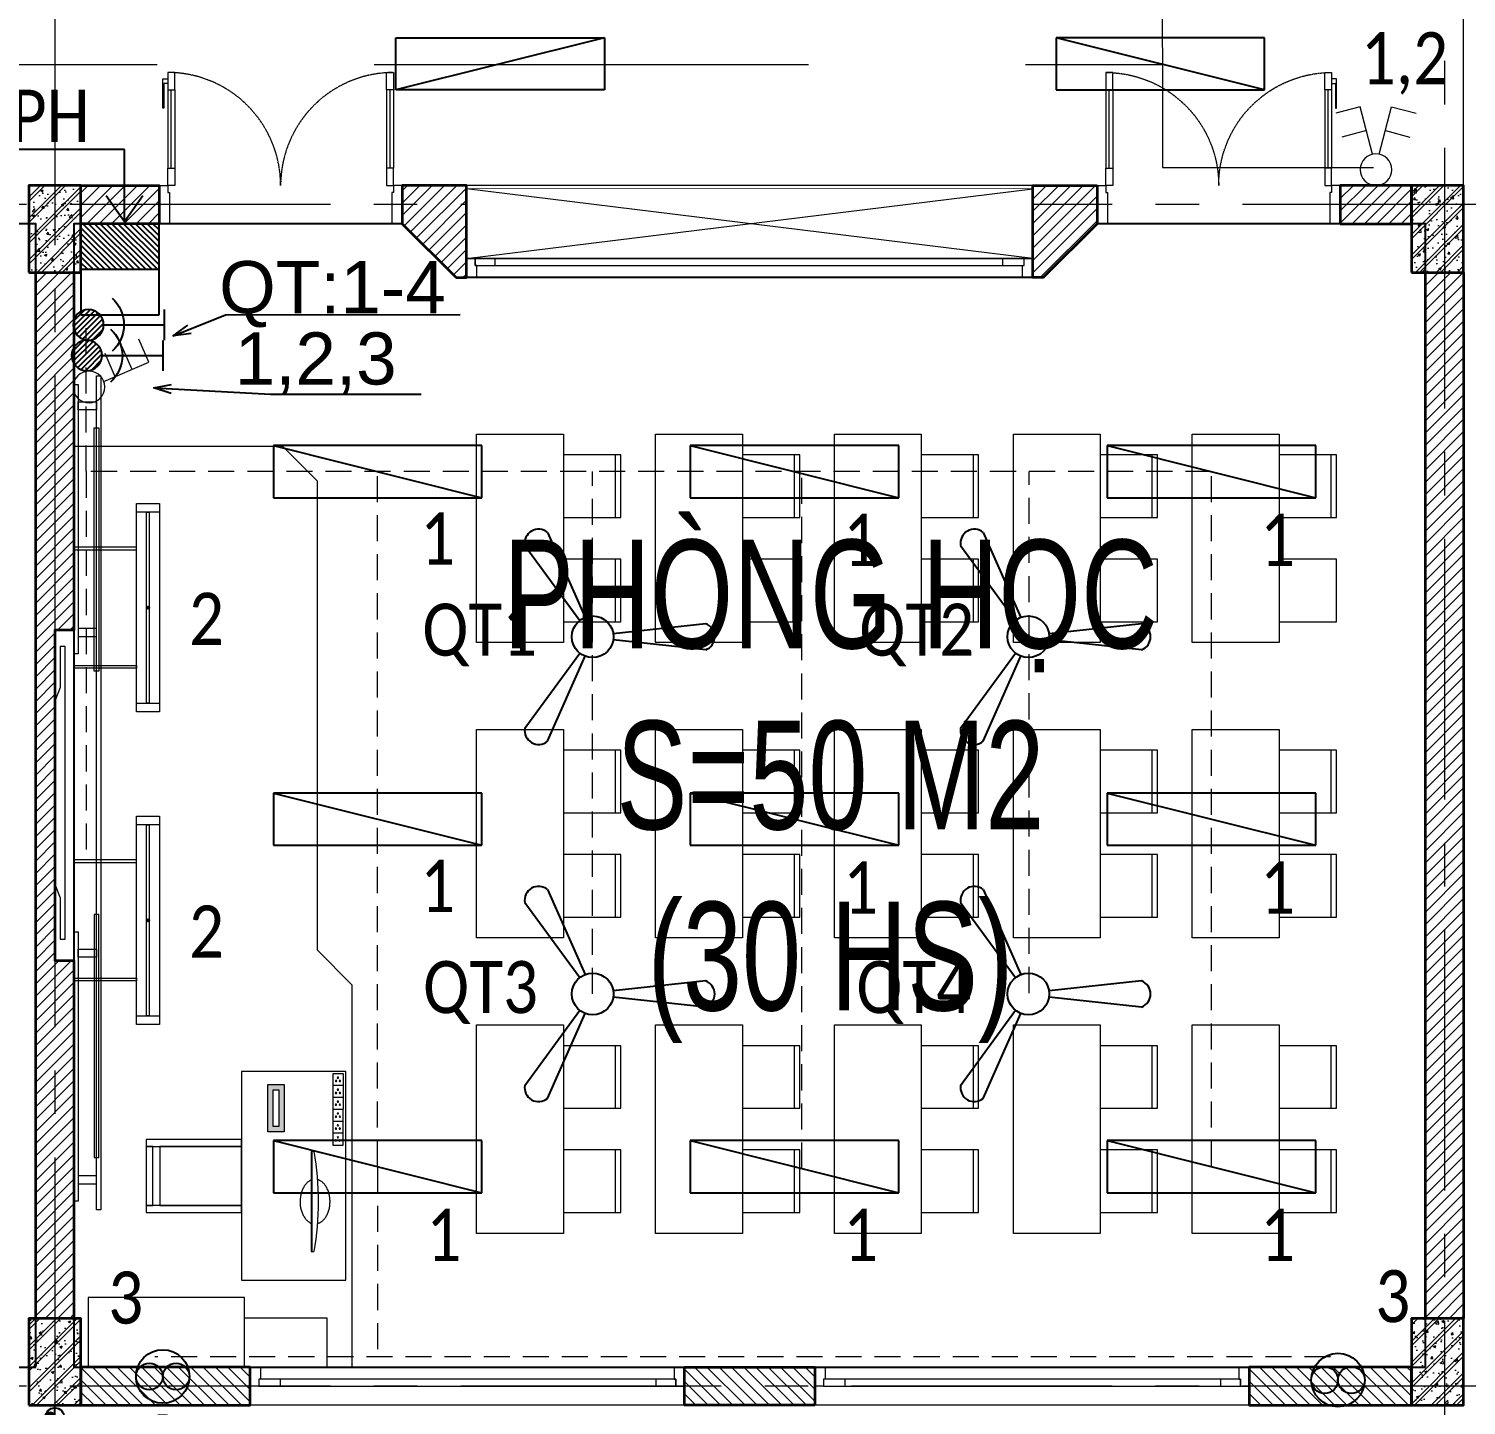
# Model space of a CAD drawing. Header units: millimetres. Extents: x 18326 to 214271, y -298828 to -198730.
# Drawn here: x 123197 to 131472, y -269490 to -261568 of the extents above; entities that cross this region are included whole.
import ezdxf
from ezdxf.enums import TextEntityAlignment as Align

# ---------------------------------------------------------------- set-up
doc = ezdxf.new("R2010")
doc.units = ezdxf.units.MM
doc.header["$LTSCALE"] = 20
doc.header["$MEASUREMENT"] = 0
for name, pattern in [('DASHED2', [0.375, 0.25, -0.125]), ('HIDDEN', [0.375, 0.25, -0.125]), ('xref LC GK$0$CENTER2', [1.125, 0.75, -0.125, 0.125, -0.125]), ('xref_mb.A4$0$2.Mat bang dien hinh$0$ACAD_ISO08W100', [36, 24, -3, 6, -3]), ('xref_mb.A4$0$HIDDEN', [0.375, 0.25, -0.125])]:
    doc.linetypes.add(name, pattern=pattern)
doc.layers.get('0').update_dxf_attribs({"lineweight": 0})
doc.layers.get('Defpoints').update_dxf_attribs({"color": 1, "lineweight": 25})
for name, color, linetype in [('!Cetech-TBD', 2, 'Continuous'), ('11TBDIEN', 6, 'Continuous'), ('CDC-E', 2, 'Continuous'), ('CDC-E-Equip', 2, 'Continuous'), ('CDC-E-Note', 3, 'Continuous'), ('CETECH-E-Switch', 2, 'Continuous'), ('CETECH-TBD', 2, 'Continuous'), ('NETDEP', 2, 'Continuous'), ('TBD', 2, 'Continuous'), ('TEXT', 7, 'Continuous'), ('xref_mb.A4$0$1.TH_TM', 5, 'xref_mb.A4$0$TM')]:
    doc.layers.add(name, color=color, linetype=linetype)
for name, color, linetype, lineweight in [('0.MAU XANH- DAY DIEN', 3, 'HIDDEN', 20), ('1.5 Thiết bị điện', 2, 'Continuous', 9), ('IBST-E-Chieu sang', 2, 'Continuous', 9), ('KV-Cay xanh', 78, 'Continuous', 5), ('KV-Dim', 14, 'Continuous', 9), ('KV-Text', 7, 'Continuous', 25), ('xref LC GK$0$KV-Net truc', 251, 'xref LC GK$0$CENTER2', 9), ('xref_mb.A4$0$1', 1, 'Continuous', 25), ('xref_mb.A4$0$KV-Cat be tong', 6, 'Continuous', 35), ('xref_mb.A4$0$KV-Cat tuong', 4, 'Continuous', 35), ('xref_mb.A4$0$KV-Cua', 34, 'Continuous', 13), ('xref_mb.A4$0$KV-Hatch', 179, 'Continuous', 5), ('xref_mb.A4$0$KV-Net thay 1', 9, 'Continuous', 20), ('xref_mb.A4$0$KV-Net thay 2', 8, 'Continuous', 13), ('xref_mb.A4$0$KV-Noi that', 35, 'Continuous', 9)]:
    doc.layers.add(name, color=color, linetype=linetype, lineweight=lineweight)
doc.styles.add('aa', font='vncc-sim.shx', dxfattribs={"width": 0.7})
doc.styles.add('AN - Arial', font='arial.ttf')
doc.styles.add('KT', font='vnsimli.shx', dxfattribs={"width": 0.72})
doc.styles.add('uv-abc', font='calibril.ttf', dxfattribs={"width": 0.85})
doc.styles.add('VN', font='arial.ttf', dxfattribs={"width": 0.7})
doc.styles.add('xref_mb.A4$0$TEXT LINE TYPE-UV ABC', font='uv-abc.shx')
doc.linetypes.add('xref_mb.A4$0$TM', pattern='A,16.5,-4,["M",xref_mb.A4$0$TEXT LINE TYPE-UV ABC,S=3,R=0,X=-1.3,Y=-1.3],-4', length=24.5)
doc.dimstyles.new('A2-1-140', dxfattribs={"dimscale": 100, "dimtxt": 3, "dimasz": 1.5, "dimexe": 0.7, "dimexo": 0, "dimgap": 0.5, "dimtad": 1, "dimdec": 0, "dimrnd": 50, "dimzin": 13, "dimdsep": 46, "dimtxsty": 'KT', "dimblk1": 'ARCHTICK', "dimblk2": 'ARCHTICK', "dimsah": 1, "dimcen": 0, "dimdle": 0.7, "dimclrd": 1, "dimclre": 1, "dimclrt": 3, "dimadec": 0, "dimazin": 0, "dimtfac": 1.222222, "dimtdec": 0, "dimtix": 1, "dimtmove": 2, "dimatfit": 3, "dimldrblk": 'ARCHTICK', "dimfxl": 5, "dimfxlon": 1, "dimtolj": 1, "dimtzin": 13, "dimarcsym": 0})
doc.dimstyles.new('Dim DHKK', dxfattribs={"dimscale": 100, "dimtxt": 2, "dimasz": 1, "dimexe": 1, "dimexo": 1, "dimgap": 0.7, "dimtad": 1, "dimtoh": 1, "dimdec": 0, "dimzin": 12, "dimdsep": 46, "dimtxsty": 'aa', "dimblk": 'ARCHTICK', "dimcen": 1, "dimdle": 1, "dimclrd": 7, "dimclre": 7, "dimclrt": 1, "dimadec": 0, "dimazin": 0, "dimtfac": 1, "dimtdec": 0, "dimtofl": 0, "dimtmove": 2, "dimatfit": 3, "dimldrblk": 'OPEN90', "dimfxl": 1, "dimfxlon": 1, "dimtolj": 1, "dimtzin": 12, "dimarcsym": 0})

# ---------------------------------------------------------------- blocks, each defined once
blk = doc.blocks.new('T3RQƯ')
at = {"layer": 'KV-Text', "color": 8, "insert": (79258.5, -40413.5), "char_height": 625, "width": 7837.778, "attachment_point": 1, "style": 'VN'}
blk.add_mtext('\\A1;\\pxqc;PHÒNG HỌC\\PS=50 M2 \\P(30 HS)', dxfattribs=at)
blk = doc.blocks.new('t3')
at = {"layer": 'KV-Text', "color": 8, "xscale": 0.003999999956183369, "yscale": 0.003999999956183369, "zscale": 0.003999999956183369}
blk.add_blockref('T3RQƯ', (7.351, 232.338), dxfattribs=at)
blk = doc.blocks.new('_ARCHTICK')
at = {"color": 8, "const_width": 0.15}
blk.add_lwpolyline([(-0.5, -0.5), (0.5, 0.5)], dxfattribs=at)
blk = doc.blocks.new('pa6')
at = {"layer": 'CDC-E'}
h = blk.add_hatch(dxfattribs=at)
h.set_pattern_fill('ANSI31', scale=5)
h.set_pattern_definition([(45, (0, 0), (-11.2253, 11.2253), [])])
h.paths.add_polyline_path([(150, 175), (-150, 175), (-150, 0), (150, 0)])
for p, q in [((-150, 350), (150, 350)), ((-150, 0), (-150, 350)), ((150, 350), (150, 0)), ((-150, 175), (150, 175)), ((150, 0), (-150, 0))]:
    blk.add_line(p, q, dxfattribs=at)
blk = doc.blocks.new('*X544')
at = {"color": 0}
for p, q in [((11475.3, 51568.3), (11556.7, 51649.7)), ((11478.7, 51598.1), (11526.9, 51646.3)), ((11480.5, 51546.9), (11578.1, 51644.5)), ((11490, 51530), (11595, 51635)), ((11503.1, 51516.5), (11608.5, 51621.9)), ((11519.6, 51506.5), (11618.5, 51605.4)), ((11540.3, 51500.6), (11624.4, 51584.7)), ((11568.4, 51502.3), (11622.7, 51556.6))]:
    blk.add_line(p, q, dxfattribs=at)
blk = doc.blocks.new('S14')
at = {"layer": '!Cetech-TBD'}
for p, q in [((-75, 375), (75, 375)), ((0, 75), (0, 375))]:
    blk.add_line(p, q, dxfattribs=at)
blk.add_circle((0, 0), 75, dxfattribs=at)
blk.add_arc((0, 0), 175, 41.81031, 138.18969, dxfattribs=at)
blk.add_blockref('*X544', (-11550, -51575), dxfattribs=at)
blk = doc.blocks.new('q1')
at = {"layer": 'TBD', "linetype": 'ByBlock'}
for p, q in [((-75, 650.6), (-17.7, 118.7)), ((75, 650.6), (17.7, 118.7)), ((-600.9, -260.3), (-111.6, -44)), ((-525.9, -390.3), (-93.9, -74.7)), ((525.9, -390.3), (93.9, -74.7)), ((600.9, -260.3), (111.6, -44))]:
    blk.add_line(p, q, dxfattribs=at)
blk.add_circle((0, 0), 120, dxfattribs=at)
for centre, start, end in [((0, 622.9), 20.30283, 159.69717), ((-539.4, -311.4), 140.30283, 279.69717), ((539.4, -311.4), 260.30283, 39.69717)]:
    blk.add_arc(centre, 80, start, end, dxfattribs=at)
blk = doc.blocks.new('DEN CHIEU BANGTAOTHEM')
for p, q in [((-829, -694), (-829, -509)), ((-829, -509), (-759, -509)), ((-829, -694), (-829, -509)), ((-829, -509), (840, -509)), ((-759, -509), (-759, -694)), ((770, -694), (770, -509)), ((770, -509), (840, -509)), ((840, -509), (840, -694)), ((840, -509), (840, -694)), ((-759, -591), (770, -591)), ((-759, -612), (-759, -591)), ((770, -612), (-759, -612)), ((770, -591), (770, -612)), ((-759, -694), (-829, -694)), ((840, -694), (-829, -694)), ((840, -694), (770, -694))]:
    blk.add_line(p, q)
at = {"elevation": 0}
for points in [[(-458, -9), (-458, -509), (-479, -509), (-479, -9)], [(469, -9), (469, -509), (490, -509), (490, -9)]]:
    blk.add_lwpolyline(points, close=True, dxfattribs=at)
at = {"layer": 'Defpoints'}
blk.add_circle((5, -602), 9.3, dxfattribs=at)
blk = doc.blocks.new('Cong tac 3 - 1 chieu')
blk.add_line((50.2, 55.5), (214, 221.5))
for points in [[(214, 221.5), (298.8, 136.6)], [(152.9, 159), (237.7, 74.1)], [(90.9, 97.3), (175.8, 12.4)]]:
    blk.add_lwpolyline(points)
blk.add_circle((0, 0), 74.9)
blk = doc.blocks.new('*U586')
at = {"rotation": 326.1050187196441}
blk.add_blockref('Cong tac 3 - 1 chieu', (0, 0), dxfattribs=at)
blk = doc.blocks.new('l57')
at = {"layer": '!Cetech-TBD'}
for p, q in [((-600, 150), (600, 150)), ((600, 150), (-600, -150)), ((-600, -150), (-600, 150)), ((600, 150), (600, -150)), ((600, -150), (-600, -150))]:
    blk.add_line(p, q, dxfattribs=at)
blk = doc.blocks.new('Cong tac 2 - 2 chieu')
for p, q in [((-15.8, 73.2), (-74.6, 298.8)), ((15.8, 73.2), (74.6, 298.8))]:
    blk.add_line(p, q)
for points in [[(-74.6, 298.8), (-190.5, 267.7)], [(74.6, 298.8), (190.5, 267.7)], [(-45.2, 186), (-161.1, 154.9)], [(45.2, 186), (161.1, 154.9)]]:
    blk.add_lwpolyline(points)
blk.add_circle((0, 0), 74.9)
blk = doc.blocks.new('*U587')
at = {"rotation": 214.5355579088519}
blk.add_blockref('Cong tac 2 - 2 chieu', (0, 0), dxfattribs=at)
blk = doc.blocks.new('QTRTUONG')
for centre, radius in [((-3.779, -2.918), 1.596), ((-3.779, -2.12), 0.798), ((-3.779, -3.716), 0.798)]:
    blk.add_circle(centre, radius)
blk = doc.blocks.new('quat gio1')
for p, q in [((228.6, 79.5), (327.3, 0)), ((228.6, 25.4), (228.6, 79.5)), ((114, 25.4), (114, -25.4)), ((114, 25.4), (228.6, 25.4)), ((114, -25.4), (228.6, -25.4)), ((228.6, -79.5), (327.3, 0)), ((228.6, -25.4), (228.6, -79.5))]:
    blk.add_line(p, q)
at = {"xscale": 89.50243443385698, "yscale": 89.50243443385698, "zscale": 89.50243443385698}
blk.add_blockref('QTRTUONG', (243, 261.2), dxfattribs=at)
blk = doc.blocks.new('xref LC GK$0$LC')
at = {"layer": 'xref LC GK$0$KV-Net truc', "color": 8, "ltscale": 100}
for points in [[(93000, -43483.6), (93000, -85478.5)], [(101000, -48923.6), (101000, -85478.5)], [(175586.7, -53750), (-10253.1, -53750)], [(175586.7, -60550), (38033.3, -60550)]]:
    blk.add_lwpolyline(points, dxfattribs=at)
blk = doc.blocks.new('xref_mb.A4$0$Module TX3')
at = {"layer": 'xref_mb.A4$0$KV-Hatch'}
h = blk.add_hatch(dxfattribs=at)
h.set_pattern_fill('ANSI31', color=8, scale=400)
h.set_pattern_definition([(45, (-131346.89, -70020.025), (-35.355339, 35.355339), [])])
h.paths.add_polyline_path([(110, -950), (110, -3010), (-110, -3010), (-110, 3010), (110, 3010), (110, 950), (0, 950), (0, -950)])
at = {"layer": 'xref_mb.A4$0$KV-Cat tuong', "color": 8}
blk.add_lwpolyline([(110, -950), (110, -3010), (-110, -3010), (-110, 3010), (110, 3010), (110, 950), (0, 950), (0, -950)], close=True, dxfattribs=at)
blk = doc.blocks.new('xref_mb.A4$0$A$Cb8bb0278')
at = {"color": 8}
blk.add_line((50, 155), (4750, 155), dxfattribs=at)
for points in [[(3242.5, 235), (3005, 235), (2927, 265), (1873, 265), (1795, 235), (1557.5, 235), (1557.5, 205), (3242.5, 205)], [(50, 155), (1600, 155), (1600, 130), (50, 130)], [(150, 25), (196, 25), (196, 130), (150, 130)], [(1500, 25), (1454, 25), (1454, 130), (1500, 130)], [(3200, 155), (4750, 155), (4750, 130), (3200, 130)], [(3300, 25), (3346, 25), (3346, 130), (3300, 130)], [(4650, 25), (4604, 25), (4604, 130), (4650, 130)], [(0, 25), (4800, 25), (4800, 0), (0, 0)], [(1700, 37.5), (300, 37.5), (300, 12.5), (1700, 12.5)], [(3100, 37.5), (4500, 37.5), (4500, 12.5), (3100, 12.5)]]:
    blk.add_lwpolyline(points, close=True, dxfattribs=at)
blk = doc.blocks.new('xref_mb.A4$0$ghe vi tinh giao vien')
at = {"color": 8}
for points in [[(-170, 0), (-170, 550), (-210, 550), (-210, 0)], [(170, 550), (-170, 550), (-170, 510), (170, 510)], [(210, 0), (210, 550), (170, 550), (170, 0)], [(170, 0), (170, 470), (-170, 470), (-170, 0)]]:
    blk.add_lwpolyline(points, close=True, dxfattribs=at)
blk = doc.blocks.new('xref_mb.A4$0$O cam HDMI')
at = {"layer": 'xref_mb.A4$0$KV-Noi that'}
h = blk.add_hatch(color=8, dxfattribs=at)
h.dxf.hatch_style = 1
h.paths.add_polyline_path([(-227, 108), (227, 108), (227, -47), (-227, -47)])
h.paths.add_polyline_path([(-176, 57), (176, 57), (176, 3), (-176, 3)], flags=16)
at = {"layer": 'xref_mb.A4$0$KV-Noi that', "color": 8}
for points in [[(-227, 108), (227, 108), (227, -47), (-227, -47)], [(-176, 57), (176, 57), (176, 3), (-176, 3)]]:
    blk.add_lwpolyline(points, close=True, dxfattribs=at)
blk = doc.blocks.new('xref_mb.A4$0$o dien 6d')
at = {"layer": 'xref_mb.A4$0$KV-Noi that', "color": 8}
for p, q in [((5842817.9, -64279), (5842817.9, -64329.4)), ((5842875.1, -64279), (5842875.1, -64329.4)), ((5842932.2, -64279), (5842932.2, -64329.4)), ((5842989.3, -64279), (5842989.3, -64329.4)), ((5843046.4, -64279), (5843046.4, -64329.4)), ((5843103.6, -64279), (5843103.6, -64329.4))]:
    blk.add_line(p, q, dxfattribs=at)
blk.add_lwpolyline([(5843103.6, -64279), (5843103.6, -64329.4), (5842760.8, -64329.4), (5842760.8, -64279)], close=True, dxfattribs=at)
for centre in [(5842783.2, -64295.7), (5842783.2, -64314.3), (5842798.6, -64305), (5842840.3, -64295.7), (5842840.3, -64314.3), (5842855.7, -64305), (5842897.4, -64295.7), (5842897.4, -64314.3), (5842912.8, -64305), (5842954.6, -64295.7), (5842954.6, -64314.3), (5842970, -64305), (5843011.7, -64295.7), (5843011.7, -64314.3), (5843027.1, -64305), (5843068.8, -64295.7), (5843068.8, -64314.3), (5843084.2, -64305)]:
    blk.add_ellipse(centre, major_axis=(3.23, 0), ratio=1, dxfattribs=at)
blk = doc.blocks.new('xref_mb.A4$0$PC')
at = {"color": 8}
for p, q in [((1897492.7, 244493.3, 0), (1897492.7, 245069.3, 0)), ((1897492.7, 245069.3, 0), (1897504.7, 245069.3, 0)), ((1897496.3, 244493.3, 0), (1897496.3, 245069.3, 0)), ((1897496.3, 245069.3, 0), (1897508.3, 245069.3, 0)), ((1897504.7, 244493.3, 0), (1897492.7, 244493.3, 0)), ((1897508.3, 244493.3, 0), (1897496.3, 244493.3, 0))]:
    blk.add_line(p, q, dxfattribs=at)
blk.add_arc((1895792.3, 244781.3, 0), 1740, 350.47272, 9.52728, dxfattribs=at)
for points, knots in [([(1897496.3, 244655.9, 0), (1897492.8, 244657, 0), (1897489.3, 244658.5, 0), (1897480.9, 244662.9, 0), (1897476.1, 244666.2, 0), (1897466.8, 244674.1, 0), (1897462.4, 244678.8, 0), (1897454.2, 244689.3, 0), (1897450.4, 244695.1, 0), (1897443.6, 244707.8, 0), (1897440.6, 244714.6, 0), (1897435.4, 244729.1, 0), (1897433.3, 244736.7, 0), (1897430.2, 244752.3, 0), (1897429.1, 244760.4, 0), (1897428, 244776.7, 0), (1897427.9, 244784.9, 0), (1897429, 244801.2, 0), (1897430, 244809.3, 0), (1897433.1, 244824.9, 0), (1897435.2, 244832.6, 0), (1897440.2, 244847.1, 0), (1897443.2, 244853.9, 0), (1897450, 244866.7, 0), (1897453.8, 244872.6, 0), (1897461.9, 244883.2, 0), (1897466.3, 244887.9, 0), (1897475.5, 244895.9, 0), (1897480.4, 244899.2, 0), (1897488.9, 244903.8, 0), (1897492.6, 244905.4, 0), (1897496.3, 244906.6, 0)], [0.220469, 0.220469, 0.220469, 0.220469, 0.351176, 0.351176, 0.538257, 0.538257, 0.725338, 0.725338, 0.912419, 0.912419, 1.099499, 1.099499, 1.28658, 1.28658, 1.473661, 1.473661, 1.660742, 1.660742, 1.847823, 1.847823, 2.034903, 2.034903, 2.221984, 2.221984, 2.409065, 2.409065, 2.596146, 2.596146, 2.783226, 2.783226, 2.921123, 2.921123, 2.921123, 2.921123]), ([(1897527.7, 244907.9, 0), (1897528.8, 244907.7, 0), (1897529.8, 244907.4, 0), (1897536, 244905.6, 0), (1897541, 244903.4, 0), (1897550.7, 244897.6, 0), (1897555.5, 244894, 0), (1897564.6, 244885.5, 0), (1897568.9, 244880.6, 0), (1897576.8, 244869.7, 0), (1897580.5, 244863.6, 0), (1897587, 244850.5, 0), (1897589.8, 244843.5, 0), (1897594.6, 244828.7, 0), (1897596.4, 244821, 0), (1897599.2, 244805.2, 0), (1897600.1, 244797.1, 0), (1897600.7, 244780.7, 0), (1897600.5, 244772.5, 0), (1897599.1, 244756.3, 0), (1897597.8, 244748.3, 0), (1897594.3, 244732.8, 0), (1897592, 244725.3, 0), (1897586.6, 244711.1, 0), (1897583.4, 244704.4, 0), (1897576.4, 244692.1, 0), (1897572.4, 244686.5, 0), (1897564, 244676.4, 0), (1897559.5, 244672, 0), (1897550.1, 244664.5, 0), (1897545.3, 244661.4, 0), (1897536.1, 244657.1, 0), (1897531.9, 244655.6, 0), (1897527.7, 244654.6, 0)], [3.30523, 3.30523, 3.30523, 3.30523, 3.344469, 3.344469, 3.531549, 3.531549, 3.71863, 3.71863, 3.905711, 3.905711, 4.092792, 4.092792, 4.279873, 4.279873, 4.466953, 4.466953, 4.654034, 4.654034, 4.841115, 4.841115, 5.028196, 5.028196, 5.215276, 5.215276, 5.402357, 5.402357, 5.589438, 5.589438, 5.776519, 5.776519, 5.963599, 5.963599, 6.119548, 6.119548, 6.119548, 6.119548])]:
    blk.add_open_spline(points, degree=3, knots=knots, dxfattribs=at)
blk = doc.blocks.new('xref_mb.A4$0$Module noi that PLH1')
at = {"color": 8}
for p, q in [((3102.9, 4874.2), (3102.9, 5234.2)), ((4132.9, 4874.2), (4132.9, 5234.2)), ((5162.9, 4874.2), (5162.9, 5234.2)), ((6192.9, 4874.2), (6192.9, 5234.2)), ((7222.9, 4874.2), (7222.9, 5234.2)), ((3102.9, 4274.2), (3102.9, 4634.2)), ((4132.9, 4274.2), (4132.9, 4634.2)), ((5162.9, 4274.2), (5162.9, 4634.2)), ((3102.9, 3174.2), (3102.9, 3534.2)), ((4132.9, 3174.2), (4132.9, 3534.2)), ((5162.9, 3174.2), (5162.9, 3534.2)), ((6192.9, 3174.2), (6192.9, 3534.2)), ((7222.9, 3174.2), (7222.9, 3534.2)), ((3102.9, 2574.2), (3102.9, 2934.2)), ((4132.9, 2574.2), (4132.9, 2934.2)), ((5162.9, 2574.2), (5162.9, 2934.2)), ((6192.9, 2574.2), (6192.9, 2934.2)), ((7222.9, 2574.2), (7222.9, 2934.2)), ((3102.9, 1474.2), (3102.9, 1834.2)), ((4132.9, 1474.2), (4132.9, 1834.2)), ((5162.9, 1474.2), (5162.9, 1834.2)), ((6192.9, 1474.2), (6192.9, 1834.2)), ((7222.9, 1474.2), (7222.9, 1834.2)), ((3102.9, 874.2), (3102.9, 1234.2)), ((4132.9, 874.2), (4132.9, 1234.2)), ((5162.9, 874.2), (5162.9, 1234.2)), ((6192.9, 874.2), (6192.9, 1234.2)), ((7222.9, 874.2), (7222.9, 1234.2))]:
    blk.add_line(p, q, dxfattribs=at)
for points in [[(2245, 6765), (5505, 6765), (5505, 6365), (2245, 6365)], [(2302.9, 5354.2), (2802.9, 5354.2), (2802.9, 4154.2), (2302.9, 4154.2)], [(3332.9, 5354.2), (3832.9, 5354.2), (3832.9, 4154.2), (3332.9, 4154.2)], [(4362.9, 5354.2), (4862.9, 5354.2), (4862.9, 4154.2), (4362.9, 4154.2)], [(5392.9, 5354.2), (5892.9, 5354.2), (5892.9, 4154.2), (5392.9, 4154.2)], [(6422.9, 5354.2), (6922.9, 5354.2), (6922.9, 4154.2), (6422.9, 4154.2)], [(2802.9, 4874.2), (3132.9, 4874.2), (3132.9, 5234.2), (2802.9, 5234.2)], [(3832.9, 4874.2), (4162.9, 4874.2), (4162.9, 5234.2), (3832.9, 5234.2)], [(4862.9, 4874.2), (5192.9, 4874.2), (5192.9, 5234.2), (4862.9, 5234.2)], [(5892.9, 4874.2), (6222.9, 4874.2), (6222.9, 5234.2), (5892.9, 5234.2)], [(6922.9, 4874.2), (7252.9, 4874.2), (7252.9, 5234.2), (6922.9, 5234.2)], [(2802.9, 4274.2), (3132.9, 4274.2), (3132.9, 4634.2), (2802.9, 4634.2)], [(3832.9, 4274.2), (4162.9, 4274.2), (4162.9, 4634.2), (3832.9, 4634.2)], [(4862.9, 4274.2), (5192.9, 4274.2), (5192.9, 4634.2), (4862.9, 4634.2)], [(5892.9, 4274.2), (6222.9, 4274.2), (6222.9, 4634.2), (5892.9, 4634.2)], [(6922.9, 4274.2), (7252.9, 4274.2), (7252.9, 4634.2), (6922.9, 4634.2)], [(2302.9, 3654.2), (2802.9, 3654.2), (2802.9, 2454.2), (2302.9, 2454.2)], [(3332.9, 3654.2), (3832.9, 3654.2), (3832.9, 2454.2), (3332.9, 2454.2)], [(4362.9, 3654.2), (4862.9, 3654.2), (4862.9, 2454.2), (4362.9, 2454.2)], [(5392.9, 3654.2), (5892.9, 3654.2), (5892.9, 2454.2), (5392.9, 2454.2)], [(6422.9, 3654.2), (6922.9, 3654.2), (6922.9, 2454.2), (6422.9, 2454.2)], [(2802.9, 3174.2), (3132.9, 3174.2), (3132.9, 3534.2), (2802.9, 3534.2)], [(3832.9, 3174.2), (4162.9, 3174.2), (4162.9, 3534.2), (3832.9, 3534.2)], [(4862.9, 3174.2), (5192.9, 3174.2), (5192.9, 3534.2), (4862.9, 3534.2)], [(5892.9, 3174.2), (6222.9, 3174.2), (6222.9, 3534.2), (5892.9, 3534.2)], [(6922.9, 3174.2), (7252.9, 3174.2), (7252.9, 3534.2), (6922.9, 3534.2)], [(2802.9, 2574.2), (3132.9, 2574.2), (3132.9, 2934.2), (2802.9, 2934.2)], [(3832.9, 2574.2), (4162.9, 2574.2), (4162.9, 2934.2), (3832.9, 2934.2)], [(4862.9, 2574.2), (5192.9, 2574.2), (5192.9, 2934.2), (4862.9, 2934.2)], [(5892.9, 2574.2), (6222.9, 2574.2), (6222.9, 2934.2), (5892.9, 2934.2)], [(6922.9, 2574.2), (7252.9, 2574.2), (7252.9, 2934.2), (6922.9, 2934.2)], [(2302.9, 1954.2), (2802.9, 1954.2), (2802.9, 754.2), (2302.9, 754.2)], [(3332.9, 1954.2), (3832.9, 1954.2), (3832.9, 754.2), (3332.9, 754.2)], [(4362.9, 1954.2), (4862.9, 1954.2), (4862.9, 754.2), (4362.9, 754.2)], [(5392.9, 1954.2), (5892.9, 1954.2), (5892.9, 754.2), (5392.9, 754.2)], [(6422.9, 1954.2), (6922.9, 1954.2), (6922.9, 754.2), (6422.9, 754.2)], [(2802.9, 1474.2), (3132.9, 1474.2), (3132.9, 1834.2), (2802.9, 1834.2)], [(3832.9, 1474.2), (4162.9, 1474.2), (4162.9, 1834.2), (3832.9, 1834.2)], [(4862.9, 1474.2), (5192.9, 1474.2), (5192.9, 1834.2), (4862.9, 1834.2)], [(5892.9, 1474.2), (6222.9, 1474.2), (6222.9, 1834.2), (5892.9, 1834.2)], [(6922.9, 1474.2), (7252.9, 1474.2), (7252.9, 1834.2), (6922.9, 1834.2)], [(2802.9, 874.2), (3132.9, 874.2), (3132.9, 1234.2), (2802.9, 1234.2)], [(3832.9, 874.2), (4162.9, 874.2), (4162.9, 1234.2), (3832.9, 1234.2)], [(4862.9, 874.2), (5192.9, 874.2), (5192.9, 1234.2), (4862.9, 1234.2)], [(5892.9, 874.2), (6222.9, 874.2), (6222.9, 1234.2), (5892.9, 1234.2)], [(6922.9, 874.2), (7252.9, 874.2), (7252.9, 1234.2), (6922.9, 1234.2)]]:
    blk.add_lwpolyline(points, close=True, dxfattribs=at)
at = {"layer": 'Defpoints', "color": 8}
blk.add_lwpolyline([(7765, -15), (7765, 6565), (5875, 6565), (5565, 6255), (2185, 6255), (1875, 6565), (-15, 6565), (-15, -15)], close=True, dxfattribs=at)
at = {"layer": 'xref_mb.A4$0$KV-Noi that', "color": 8}
for points in [[(-15, -15), (-15, 5285), (1185, 5285), (1385, 5085), (1385, 2385), (1585, 2185), (1585, -15)], [(950, 1685), (950, 485), (1550, 485), (1550, 1685)], [(967.4, 385), (67.4, 385), (67.4, -15), (967.4, -15)], [(967.4, 268), (1440.6, 268), (1440.6, -15), (967.4, -15)]]:
    blk.add_lwpolyline(points, close=True, dxfattribs=at)
at = {"color": 8, "rotation": 90}
blk.add_blockref('xref_mb.A4$0$A$Cb8bb0278', (140, 890), dxfattribs=at)
at = {"color": 8}
for name, p, xscale, yscale, zscale, rotation in [('xref_mb.A4$0$o dien 6d', (60152.8, -7010230.6), -1.200000000000005, 1.200000000000005, 1.200000000000002, 269.8486810506511), ('xref_mb.A4$0$O cam HDMI', (1129.7, 1474.2), 0.6000000000000029, 0.6000000000000029, 0.6000000000000029, 270)]:
    blk.add_blockref(name, p, dxfattribs=dict(at, xscale=xscale, yscale=yscale, zscale=zscale, rotation=rotation))
at = {"layer": 'xref_mb.A4$0$KV-Noi that', "color": 8, "rotation": 90}
blk.add_blockref('xref_mb.A4$0$ghe vi tinh giao vien', (950, 1085), dxfattribs=at)
at = {"layer": 'xref_mb.A4$0$KV-Noi that', "color": 8, "xscale": -1, "rotation": 180}
blk.add_blockref('xref_mb.A4$0$PC', (-1896141.3, 245718.2, 0), dxfattribs=at)
at = {"color": 8}
blk.add_wipeout([(2245, 6765), (2245, 6365), (5505, 6365), (5505, 6765)], dxfattribs=at)
for p, q in [((2245, 6365), (5505, 6765)), ((5505, 6365), (2245, 6765))]:
    blk.add_line(p, q, dxfattribs=at)
blk = doc.blocks.new('xref_mb.A4$0$cot30x50')
at = {"layer": 'xref_mb.A4$0$KV-Hatch'}
h = blk.add_hatch(dxfattribs=at)
h.set_pattern_fill('CHAU-01', color=8, scale=20, pattern_type=2)
h.set_pattern_definition([(50, (-921627.36, 59861.05), (143.45204, -12.55043), [15, -165]), (355, (-921627.36, 59861.05), (-27.75027, 150.43843), [12, -132]), (100.4514, (-921615.4, 59860.01), (115.70188, 137.88791), [12.74804, -140.22842]), (46.1842, (-921627.36, 59901.05), (213.44821, -33.1038), [22.5, -247.5]), (96.6356, (-921609.57, 59898.3), (186.93254, 194.82357), [19.12206, -210.3426]), (351.1842, (-921627.36, 59901.05), (186.9324, 194.82372), [18, -198]), (21, (-921607.36, 59891.05), (119.38141, -80.52378), [15, -165]), (326, (-921607.36, 59891.05), (48.66307, 145.03001), [12, -132]), (71.4514, (-921597.41, 59884.34), (168.04453, 64.5061), [12.74804, -140.22842]), (37.5, (-921627.36, 59861.054), (2.431971, 66.57877), [0, -130.4, 0, -134, 0, -132.5]), (7.5, (-921627.36, 59861.054), (52.613907, 78.882342), [0, -76.4, 0, -127.4, 0, -50.5]), (327.5, (-921671.96, 59861.054), (106.764487, -4.510974), [0, -50, 0, -156, 0, -207]), (317.5, (-921691.96, 59861.05), (116.637234, 20.020996), [0, -65, 0, -103.6, 0, -147]), (45, (-921627.36, 59861.054), (-60.104076, 60.104076), []), (45, (-921627.36, 59885.554), (-60.104076, 60.104076), [])])
h.paths.add_polyline_path([(-778331.6, 133391.1), (-778631.6, 133391.1), (-778631.6, 132891.1), (-778331.6, 132891.1)])
at = {"layer": 'xref_mb.A4$0$KV-Cat be tong', "color": 8}
blk.add_lwpolyline([(-778631.6, 132891.1), (-778331.6, 132891.1), (-778331.6, 133391.1), (-778631.6, 133391.1)], close=True, dxfattribs=at)
blk = doc.blocks.new('xref_mb.A4$0$DVCT3')
at = {"color": 8}
for p in [(1377387.9, -176209.6), (1385347.9, -176209.6), (1377387.9, -182729.6), (1385347.9, -182729.6)]:
    blk.add_blockref('xref_mb.A4$0$cot30x50', p, dxfattribs=at)
blk = doc.blocks.new('xref_mb.A4$0$od')
at = {"ltscale": 10}
h = blk.add_hatch(dxfattribs=at)
h.set_pattern_fill('ANSI31', color=8, scale=0.5, style=0)
h.set_pattern_definition([(45, (-2211.68692, 549.289586), (-0.0441941738, 0.0441941738), [])])
h.paths.add_polyline_path([(-0.625, 0, -0.414214), (0, 0.625), (0, 0)])
h.paths.add_polyline_path([(0, -0.625, -0.414214), (-0.625, 0), (0, 0, 1)])
h.paths.add_polyline_path([(0, 0), (0, 0.625, -1)])
at = {"color": 8, "linetype": 'xref_mb.A4$0$2.Mat bang dien hinh$0$ACAD_ISO08W100', "ltscale": 0.02}
for p, q in [((-0.875, 0), (0.875, 0)), ((0, 0.875), (0, -0.875))]:
    blk.add_line(p, q, dxfattribs=at)
at = {"color": 8, "linetype": 'Continuous', "ltscale": 10}
blk.add_circle((0, 0), 0.625, dxfattribs=at)
for centre, start, end in [((0, -0.312), 90, 270), ((0, 0.312), 270, 90)]:
    blk.add_arc(centre, 0.312, start, end, dxfattribs=at)
blk = doc.blocks.new('xref_mb.A4$0$TNM')
at = {"layer": 'xref_mb.A4$0$1.TH_TM', "color": 8, "lineweight": 40, "ltscale": 0.25, "xscale": 86.40000000209601, "yscale": 86.40000000209601, "zscale": 86.40000000209601, "rotation": 90}
blk.add_blockref('xref_mb.A4$0$od', (80550, 12620.8), dxfattribs=at)
blk = doc.blocks.new('*U332')
at = {"color": 8, "linetype": 'Continuous'}
for p, q in [((70, 100), (70, 550)), ((1330, 100), (1330, 550))]:
    blk.add_line(p, q, dxfattribs=at)
at = {"color": 8}
for p, q in [((90, 550), (90, 100)), ((1310, 550), (1310, 100))]:
    blk.add_line(p, q, dxfattribs=at)
for points in [[(21.7, 444.5), (21.7, 614.1), (50, 614.1), (50, 585.9), (27.4, 585.9), (27.4, 444.5)], [(0, 0), (50, 0), (50, -40), (60, -40), (60, -220), (0, -220)], [(1400, 0), (1350, 0), (1350, -40), (1340, -40), (1340, -220), (1400, -220)]]:
    blk.add_lwpolyline(points, close=True, dxfattribs=at)
for points in [[(50, 550), (90, 550), (90, 650), (50, 650), (50, 550)], [(1350, 550), (1310, 550), (1310, 650), (1350, 650), (1350, 550)], [(50, 552.9), (50, 100)], [(1350, 552.9), (1350, 100)], [(50, 100), (90, 100), (90, 0), (50, 0), (50, 100)], [(1350, 100), (1310, 100), (1310, 0), (1350, 0), (1350, 100)]]:
    blk.add_lwpolyline(points, dxfattribs=at)
at = {"color": 8, "linetype": 'xref_mb.A4$0$HIDDEN', "ltscale": 0.2}
for points in [[(700, 0, 0.414214), (50, 650, 0.414214)], [(700, 0, -0.414214), (1350, 650, -0.414214)]]:
    blk.add_lwpolyline(points, format="xyb", dxfattribs=at)
blk = doc.blocks.new('*U345')
at = {"color": 8, "linetype": 'Continuous'}
for p, q in [((-110, 2000), (-110, -1140)), ((-220, 1885), (-220, -1035)), ((-180, -1035), (-180, 1885)), ((-220, -1200), (-110, -1200))]:
    blk.add_line(p, q, dxfattribs=at)
at = {"color": 8}
for points in [[(-220, 2060), (-110, 2060), (-110, 2000), (-110, 2000), (-110, 2000), (-180, 2000), (-180, 2010), (-220, 2010)], [(-220, -1200), (-110, -1200), (-110, -1140), (-110, -1140), (-110, -1140), (-180, -1140), (-180, -1150), (-220, -1150)]]:
    blk.add_lwpolyline(points, close=True, dxfattribs=at)
at = {"color": 8, "linetype": 'Continuous'}
for points in [[(-180, 2010), (-220, 2010), (-220, 1885), (-180, 1885)], [(-180, -1035), (-220, -1035), (-220, -1150), (-180, -1150)]]:
    blk.add_lwpolyline(points, close=True, dxfattribs=at)
blk = doc.blocks.new('*U347')
at = {"layer": 'xref_mb.A4$0$KV-Hatch'}
h = blk.add_hatch(dxfattribs=at)
h.set_pattern_fill('ANSI31', color=8, scale=400, angle=180)
h.paths.add_polyline_path([(4220, 7849), (3810, 7849), (3810, 7629), (4220, 7629)])
h.paths.add_polyline_path([(11020, 7849), (11470, 7849), (11470, 7629), (11020, 7629)])
h.paths.add_polyline_path([(5620, 7629), (5620, 7849), (5930, 8159), (5990, 8159), (5990, 7629)])
h.paths.add_polyline_path([(9310, 8159), (9250, 8159), (9250, 7629), (9620, 7629), (9620, 7849)])
at = {"layer": 'xref_mb.A4$0$KV-Cat tuong', "color": 8}
for points in [[(5620, 7629), (5620, 7849), (5930, 8159), (5990, 8159), (5990, 7629)], [(9310, 8159), (9250, 8159), (9250, 7629), (9620, 7629), (9620, 7849)], [(4220, 7849), (3810, 7849), (3810, 7629), (4220, 7629)], [(11020, 7849), (11470, 7849), (11470, 7629), (11020, 7629)]]:
    blk.add_lwpolyline(points, close=True, dxfattribs=at)
at = {"layer": 'xref_mb.A4$0$KV-Noi that', "color": 8}
blk.add_lwpolyline([(9250, 8049), (5990, 8049), (5990, 7629), (9250, 7629)], close=True, dxfattribs=at)
at = {"layer": 'xref_mb.A4$0$KV-Cua', "color": 8}
for name, p, rotation in [('*U345', (8050, 8269), 90.00000000000001), ('*U332', (11020, 7629), 180)]:
    blk.add_blockref(name, p, dxfattribs=dict(at, rotation=rotation))
at = {"layer": 'xref_mb.A4$0$KV-Cua', "color": 8, "xscale": -1, "rotation": 180}
blk.add_blockref('*U332', (4220, 7629), dxfattribs=at)
blk = doc.blocks.new('*U329')
at = {"color": 8, "linetype": 'Continuous'}
for p, q in [((-110, 1240), (-110, -1140)), ((-220, 1125), (-220, -1035)), ((-180, -1035), (-180, 1125)), ((-220, -1200), (-110, -1200))]:
    blk.add_line(p, q, dxfattribs=at)
at = {"color": 8}
for points in [[(-220, 1300), (-110, 1300), (-110, 1240), (-110, 1240), (-110, 1240), (-180, 1240), (-180, 1250), (-220, 1250)], [(-220, -1200), (-110, -1200), (-110, -1140), (-110, -1140), (-110, -1140), (-180, -1140), (-180, -1150), (-220, -1150)]]:
    blk.add_lwpolyline(points, close=True, dxfattribs=at)
at = {"color": 8, "linetype": 'Continuous'}
for points in [[(-180, 1250), (-220, 1250), (-220, 1125), (-180, 1125)], [(-180, -1035), (-220, -1035), (-220, -1150), (-180, -1150)]]:
    blk.add_lwpolyline(points, close=True, dxfattribs=at)
blk = doc.blocks.new('xref_mb.A4$0$A$C17b2c87b')
at = {"layer": 'xref_mb.A4$0$KV-Hatch'}
h = blk.add_hatch(dxfattribs=at)
h.set_pattern_fill('ANSI31', color=8, scale=400)
h.set_pattern_definition([(45, (-75346.89, -66620.025), (-35.35534, 35.35534), [])])
h.paths.add_polyline_path([(3625, -110), (4375, -110), (4375, 110), (3625, 110)])
h.paths.add_polyline_path([(6875, 110), (7850, 110), (7850, -110), (6875, -110)])
h.paths.add_polyline_path([(190, 110), (1125, 110), (1125, -110), (190, -110)])
at = {"layer": 'xref_mb.A4$0$KV-Cat tuong', "color": 8}
for points in [[(190, 110), (1125, 110), (1125, -110), (190, -110)], [(3625, -110), (4375, -110), (4375, 110), (3625, 110)], [(6875, 110), (7850, 110), (7850, -110), (6875, -110)]]:
    blk.add_lwpolyline(points, close=True, dxfattribs=at)
at = {"layer": 'xref_mb.A4$0$KV-Net thay 2', "color": 8}
for p, q in [((1125, -110), (3625, -110)), ((4375, -110), (6875, -110))]:
    blk.add_line(p, q, dxfattribs=at)
at = {"layer": 'xref_mb.A4$0$KV-Cua', "color": 8, "xscale": -1, "rotation": 270}
for p in [(2325, 220), (5575, 220)]:
    blk.add_blockref('*U329', p, dxfattribs=at)

msp = doc.modelspace()

# ---------------------------------------------------------------- linework, layer by layer
at = {"layer": '0.MAU XANH- DAY DIEN', "linetype": 'DASHED2', "ltscale": 500}
for points in [[(129711.4, -260390), (129723, -261772.9), (129723, -262366.3), (130937.9, -262366.3)], [(76435.3, -261772.9), (129723, -261772.9)]]:
    msp.add_lwpolyline(points, dxfattribs=at)
at = {"layer": '0.MAU XANH- DAY DIEN', "linetype": 'DASHED2', "ltscale": 30}
for points in [[(130005.2, -268117.1), (130005.2, -264117.1), (123527, -264117.1), (123527, -263264.9)], [(123527, -264117.1), (123527, -266351.1)], [(125205.2, -268117.1), (125205.2, -264117.1)], [(126443, -267123.1), (126443, -264117.1)], [(127647.8, -268127.8), (127647.9, -264127.8)], [(128956.2, -267117.6), (128956.2, -264117.1)], [(125205.2, -268117.1), (125205.2, -269212.3)], [(130690.9, -269212.3), (123921.9, -269212.3)]]:
    msp.add_lwpolyline(points, dxfattribs=at)
at = {"layer": 'xref_mb.A4$0$KV-Net thay 1', "color": 8}
msp.add_lwpolyline([(131456.9, -262470), (131456.9, -259470), (118836.9, -259470)], dxfattribs=at)

# ---------------------------------------------------------------- block references
at = {"yscale": 0.9999811998533592, "zscale": 0.9999811998533592}
for p, xscale in [((125910.5, -261770), 0.9999811998533592), ((125205.2, -264117.1), -0.9999811998533592), ((127605.2, -264117.1), -0.9999811998533592), ((130005.2, -264117.1), -0.9999811998533592), ((125205.2, -266117.1), -0.9999811998533592), ((127605.2, -266117.1), -0.9999811998533592), ((130005.2, -266117.1), -0.9999811998533592), ((125205.2, -268117.1), -0.9999811998533592), ((127605.2, -268117.1), -0.9999811998533592), ((130005.2, -268117.1), -0.9999811998533592)]:
    msp.add_blockref('l57', p, dxfattribs=dict(at, xscale=xscale))
at = {"xscale": -0.9999811998533592, "yscale": 0.9999811998533592, "zscale": 0.9999811998533592, "rotation": 180}
msp.add_blockref('l57', (129711.4, -261770), dxfattribs=at)
at = {"layer": '1.5 Thiết bị điện', "xscale": 0.7190646153845159, "yscale": 0.7190646153845159, "zscale": 0.7190646153845159, "rotation": 90.00000000000001}
for p in [(123450.4, -264903.5), (123450.4, -266703.5)]:
    msp.add_blockref('DEN CHIEU BANGTAOTHEM', p, dxfattribs=at)
at = {"layer": '11TBDIEN', "xscale": 1.077473759559631, "yscale": 1.077473759559631, "zscale": 1.077473759559631, "rotation": 270}
for p in [(123968.2, -269427.1), (130733.5, -269447.7)]:
    msp.add_blockref('quat gio1', p, dxfattribs=at)
at = {"layer": 'CDC-E-Equip', "xscale": -1.5, "yscale": 1.5, "zscale": 1.5, "rotation": 180}
msp.add_blockref('pa6', (123721.9, -262690), dxfattribs=at)
at = {"layer": 'CETECH-E-Switch', "ltscale": 30, "rotation": 269.9189953787706}
for p, xscale, yscale, zscale in [((123540.3, -263271.7), -1.170150617869477, 1.170150617869477, 1.170150617869477), ((123531.1, -263448.6), -1.170150617869478, 1.170150617869478, 1.170150617869478)]:
    msp.add_blockref('S14', p, dxfattribs=dict(at, xscale=xscale, yscale=yscale, zscale=zscale))
at = {"layer": 'CETECH-TBD', "ltscale": 1000, "rotation": 270}
for p in [(126443, -265067.4), (128951.5, -265067.4), (126443, -267123.1), (128951.5, -267123.1)]:
    msp.add_blockref('q1', p, dxfattribs=at)
at = {"layer": 'IBST-E-Chieu sang', "xscale": -1.212631576989025, "yscale": 1.212631576989025, "zscale": 1.212631576989025, "rotation": 214.5355579088519}
for name, p in [('*U587', (130951.9, -262379.2)), ('*U586', (123543.9, -263629.8))]:
    msp.add_blockref(name, p, dxfattribs=at)
at = {"layer": 'KV-Cay xanh', "color": 8, "xscale": 250, "yscale": 250, "zscale": 250}
msp.add_blockref('t3', (42796.9, -282180), dxfattribs=at)
at = {"layer": 'xref LC GK$0$KV-Net truc', "color": 8}
msp.add_blockref('xref LC GK$0$LC', (30346.9, -208830), dxfattribs=at)
at = {"layer": 'xref_mb.A4$0$KV-Cat tuong', "color": 8}
msp.add_blockref('xref_mb.A4$0$Module TX3', (123346.9, -265980), dxfattribs=at)

# ---------------------------------------------------------------- texts
at = {"layer": 'CDC-E-Note', "style": 'uv-abc', "width": 0.85}
for s, p in [('1,2', (130865.5, -261737.8)), ('BĐ-A4-PH', (121955.5, -262069)), ('1', (125450.5, -264501.7)), ('1', (127885.5, -264510.5)), ('1', (130285.5, -264510.5)), ('2', (124119.7, -264964)), ('QT1', (125461.3, -265026.5)), ('QT2', (127976.6, -265026.5)), ('1', (125450.5, -266501.7)), ('1', (127885.5, -266510.5)), ('1', (130285.5, -266510.5)), ('2', (124119.7, -266764)), ('QT3', (125466, -267083.5)), ('QT4', (127959.6, -267083.5)), ('1', (125485.5, -268510.5)), ('1', (127885.5, -268510.5)), ('1', (130285.5, -268510.5)), ('3', (123654.4, -268870.5)), ('3', (130948.2, -268862.2))]:
    msp.add_text(s, height=300, dxfattribs=at).set_placement(p, align=Align.MIDDLE_LEFT)
at = {"layer": 'TEXT', "color": 2, "style": 'AN - Arial'}
for s, p in [('QT:1-4', (124292.8, -263205.2)), ('1,2,3', (124382.6, -263615.6))]:
    msp.add_text(s, height=300, dxfattribs=at).set_placement(p)

# ---------------------------------------------------------------- leaders
at = {"layer": 'KV-Dim', "color": 0}
msp.add_leader([(123748.2, -262680), (123748.2, -262263.1), (121991.9, -262263.1)], dimstyle='A2-1-140', override={"dimgap": 0.5, "dimtad": 0, "dimclrd": 0, "dimldrblk": 'Open90'}, dxfattribs=at)
at = {"layer": 'NETDEP', "color": 2}
for points in [[(124029.1, -263335.6), (124329, -263215.1), (125680.5, -263213.2)], [(123917.3, -263635.5), (124589.4, -263670.3), (125455, -263670.3)]]:
    msp.add_leader(points, dimstyle='Dim DHKK', override={"dimgap": 1, "dimtad": 0, "dimldrblk": 'Open30'}, dxfattribs=at)

# ---------------------------------------------------------------- next in the draw order: block references
at = {"layer": 'xref_mb.A4$0$KV-Noi that', "color": 8}
for p in [(115471.9, -269255), (123471.9, -269255)]:
    msp.add_blockref('xref_mb.A4$0$Module noi that PLH1', p, dxfattribs=at)

# ---------------------------------------------------------------- next in the draw order: hatches: boundary and pattern name
at = {"layer": 'xref_mb.A4$0$KV-Hatch'}
h = msp.add_hatch(dxfattribs=at)
h.set_pattern_fill('ANSI31', color=8, scale=400)
h.paths.add_polyline_path([(82216.9, -259580), (79656.9, -259580), (79656.9, -259180), (82216.9, -259180)], flags=16)
h.paths.add_polyline_path([(82436.9, -259690), (79436.9, -259690), (79436.9, -259070), (82436.9, -259070)])
h.paths.add_polyline_path([(91236.9, -259470), (91236.9, -259000.5), (90618.8, -259470), (91236.9, -259470), (91236.9, -259690), (90436.9, -259690), (90436.9, -259470), (91226.9, -258870), (91456.9, -258870), (91456.9, -259470)])
h.paths.add_polyline_path([(99456.9, -259470), (99456.9, -259000.5), (100075, -259470), (99456.9, -259470), (99456.9, -259690), (100256.9, -259690), (100256.9, -259470), (99466.9, -258870), (99236.9, -258870), (99236.9, -259470)])
h.paths.add_polyline_path([(102186.9, -258870), (102406.9, -258870), (102406.9, -259690), (102186.9, -259690)])
h.paths.add_polyline_path([(107456.9, -259470), (108075, -259470), (107456.9, -259000.5), (107456.9, -259470), (107236.9, -259470), (107236.9, -258870), (107466.9, -258870), (108256.9, -259470), (108256.9, -259690), (107456.9, -259690)])
h.paths.add_polyline_path([(115016.9, -259470), (115016.9, -259000.5), (114398.8, -259470)], flags=16)
h.paths.add_polyline_path([(115236.9, -259690), (114216.9, -259690), (114216.9, -259470), (115006.9, -258870), (115236.9, -258870)])
h.paths.add_polyline_path([(115456.9, -259470), (115456.9, -259180), (118616.9, -259180), (118616.9, -259580), (115456.9, -259580), (115456.9, -259690), (118836.9, -259690), (118836.9, -259070), (115236.9, -259070), (115236.9, -259470)])
h.paths.add_polyline_path([(123706.9, -259470), (123456.9, -259470), (123456.9, -259690), (123706.9, -259690)])
h.paths.add_polyline_path([(131456.9, -268990), (131236.9, -268990), (131236.9, -262970), (131456.9, -262970)])
h.paths.add_polyline_path([(83456.9, -259470), (83275, -259470), (82656.9, -259000.5), (82656.9, -259470), (83236.9, -259470), (83236.9, -259690), (82436.9, -259690), (82436.9, -258870), (82666.9, -258870)])

# ---------------------------------------------------------------- next in the draw order: linework, layer by layer
at = {"layer": 'xref_mb.A4$0$KV-Cat tuong', "color": 8}
msp.add_lwpolyline([(131456.9, -268990), (131236.9, -268990), (131236.9, -262970), (131456.9, -262970)], close=True, dxfattribs=at)

# ---------------------------------------------------------------- next in the draw order: block references
at = {"color": 8}
msp.add_blockref('xref_mb.A4$0$TNM', (42796.9, -282180), dxfattribs=at)
at = {"layer": 'xref_mb.A4$0$1', "color": 8}
msp.add_blockref('xref_mb.A4$0$DVCT3', (-475559.4, -219651.5), dxfattribs=at)
at = {"layer": 'xref_mb.A4$0$KV-Cat tuong', "color": 8, "rotation": 180}
msp.add_blockref('*U347', (134966.9, -254841), dxfattribs=at)
at = {"layer": 'xref_mb.A4$0$KV-Cat tuong', "color": 8}
msp.add_blockref('xref_mb.A4$0$Module TX3', (123346.9, -265980), dxfattribs=at)
at = {"layer": 'xref_mb.A4$0$KV-Cat tuong', "color": 8, "xscale": -1}
msp.add_blockref('xref_mb.A4$0$A$C17b2c87b', (131346.9, -269380), dxfattribs=at)

doc.saveas('drawing.dxf')
